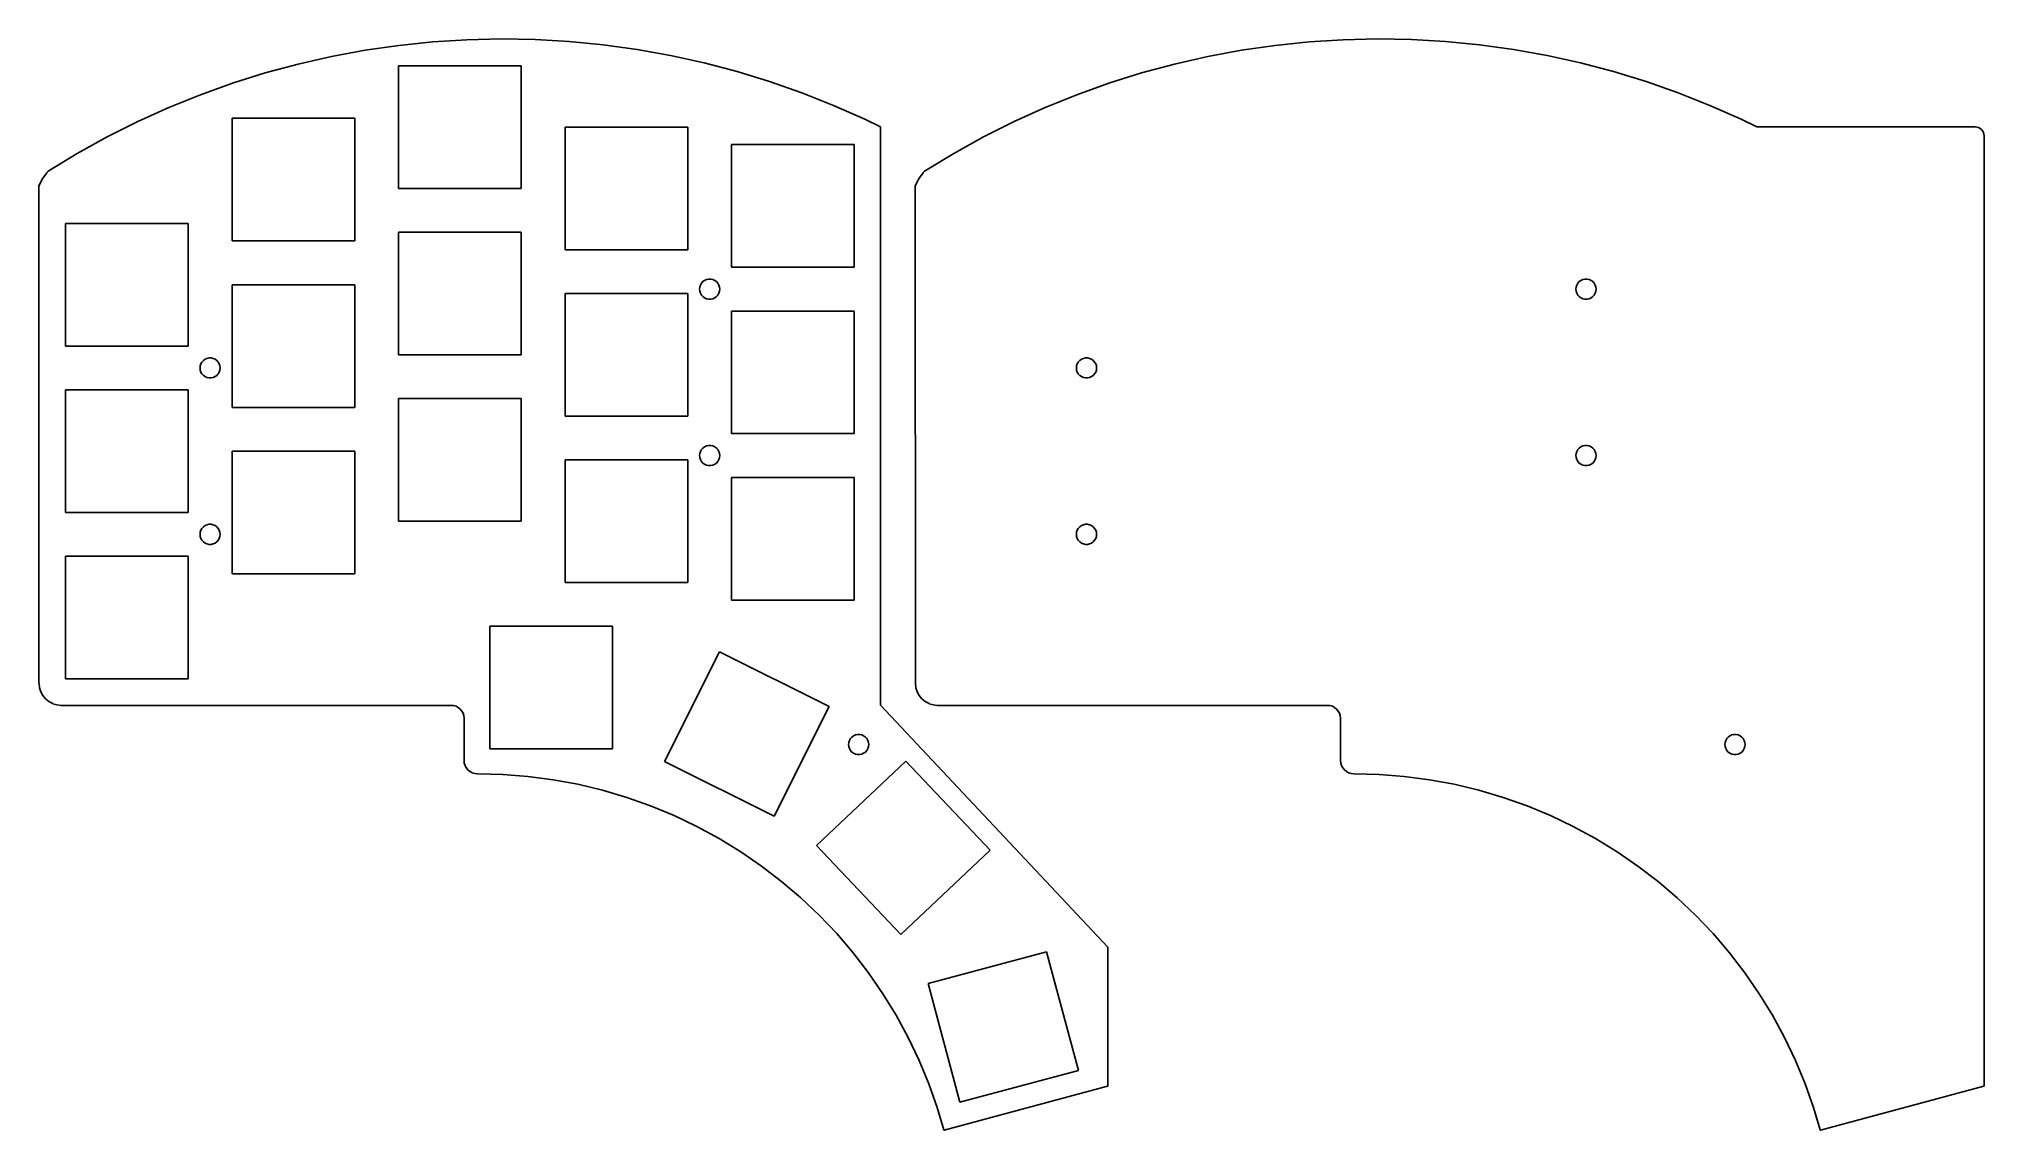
# Model space of a CAD drawing. Header units: metres. Extents: x 20 to 242, y -136 to -11.
import ezdxf

# ---------------------------------------------------------------- set-up
doc = ezdxf.new("R2010")
doc.units = ezdxf.units.M

msp = doc.modelspace()

# ---------------------------------------------------------------- linework, layer by layer
for p, q in [((68.7979, -11.0195), (64.9092, -11.2666)), ((72.6934, -10.9287), (68.7979, -11.0195)), ((76.5889, -10.9951), (72.6934, -10.9287)), ((80.4795, -11.2168), (76.5889, -10.9951)), ((168.798, -11.0195), (164.909, -11.2666)), ((172.693, -10.9287), (168.798, -11.0195)), ((176.589, -10.9951), (172.693, -10.9287)), ((180.479, -11.2168), (176.589, -10.9951)), ((53.3467, -12.9395), (49.5479, -13.8047)), ((57.1777, -12.2266), (53.3467, -12.9395)), ((61.0342, -11.6689), (57.1777, -12.2266)), ((64.9092, -11.2666), (61.0342, -11.6689)), ((84.3574, -11.5957), (80.4795, -11.2168)), ((88.2168, -12.1289), (84.3574, -11.5957)), ((92.0527, -12.8164), (88.2168, -12.1289)), ((95.8564, -13.6582), (92.0527, -12.8164)), ((153.347, -12.9395), (149.548, -13.8047)), ((157.178, -12.2266), (153.347, -12.9395)), ((161.034, -11.6689), (157.178, -12.2266)), ((164.909, -11.2666), (161.034, -11.6689)), ((184.357, -11.5957), (180.479, -11.2168)), ((188.217, -12.1289), (184.357, -11.5957)), ((192.053, -12.8164), (188.217, -12.1289)), ((195.856, -13.6582), (192.053, -12.8164)), ((45.7861, -14.8213), (42.0684, -15.9883)), ((49.5479, -13.8047), (45.7861, -14.8213)), ((61, -28), (61, -14)), ((61, -14), (75, -14)), ((75, -14), (75, -28)), ((99.625, -14.6514), (95.8564, -13.6582)), ((103.349, -15.7949), (99.625, -14.6514)), ((145.786, -14.8213), (142.068, -15.9883)), ((149.548, -13.8047), (145.786, -14.8213)), ((199.625, -14.6514), (195.856, -13.6582)), ((203.349, -15.7949), (199.625, -14.6514)), ((38.4014, -17.3037), (34.7891, -18.7656)), ((42.0684, -15.9883), (38.4014, -17.3037)), ((107.025, -17.0869), (103.349, -15.7949)), ((110.646, -18.5264), (107.025, -17.0869)), ((138.401, -17.3037), (134.789, -18.7656)), ((142.068, -15.9883), (138.401, -17.3037)), ((207.025, -17.0869), (203.349, -15.7949)), ((210.646, -18.5264), (207.025, -17.0869)), ((34.7891, -18.7656), (31.2393, -20.3711)), ((114.207, -20.1094), (110.646, -18.5264)), ((134.789, -18.7656), (131.239, -20.3711)), ((214.207, -20.1094), (210.646, -18.5264)), ((27.7559, -22.1172), (24.3457, -24.002)), ((31.2393, -20.3711), (27.7559, -22.1172)), ((42, -34), (42, -20)), ((42, -20), (56, -20)), ((56, -20), (56, -34)), ((80, -35), (80, -21)), ((80, -21), (94, -21)), ((94, -21), (94, -35)), ((116, -20.9718), (114.207, -20.1094)), ((116, -87), (116, -20.9718)), ((127.756, -22.1172), (124.346, -24.002)), ((131.239, -20.3711), (127.756, -22.1172)), ((216.006, -20.9746), (214.207, -20.1094)), ((240.901, -20.9746), (216.006, -20.9746)), ((241.097, -20.9941), (240.901, -20.9746)), ((241.099, -20.9951), (241.097, -20.9941)), ((241.101, -20.9951), (241.099, -20.9951)), ((241.288, -21.0518), (241.101, -20.9951)), ((241.291, -21.0527), (241.288, -21.0518)), ((241.293, -21.0537), (241.291, -21.0527)), ((241.465, -21.1445), (241.293, -21.0537)), ((241.467, -21.1465), (241.465, -21.1445)), ((241.469, -21.1475), (241.467, -21.1465)), ((241.62, -21.2715), (241.469, -21.1475)), ((241.622, -21.2725), (241.62, -21.2715)), ((241.624, -21.2744), (241.622, -21.2725)), ((241.748, -21.4248), (241.624, -21.2744)), ((241.75, -21.4268), (241.748, -21.4248)), ((241.751, -21.4287), (241.75, -21.4268)), ((241.844, -21.6006), (241.751, -21.4287)), ((241.845, -21.6025), (241.844, -21.6006)), ((241.846, -21.6055), (241.845, -21.6025)), ((241.903, -21.791), (241.846, -21.6055)), ((241.904, -21.7939), (241.903, -21.791)), ((241.904, -21.7959), (241.904, -21.7939)), ((241.925, -21.9902), (241.904, -21.7959)), ((241.925, -130.504), (241.925, -21.9902)), ((24.3457, -24.002), (21.0137, -26.0225)), ((99, -37), (99, -23)), ((99, -23), (113, -23)), ((113, -23), (113, -37)), ((124.346, -24.002), (121.014, -26.0225)), ((20.8535, -26.2051), (20.3438, -26.9365)), ((20.8555, -26.2021), (20.8535, -26.2051)), ((21.0088, -26.0273), (20.8555, -26.2021)), ((21.0098, -26.0254), (21.0088, -26.0273)), ((21.0117, -26.0244), (21.0098, -26.0254)), ((21.0137, -26.0225), (21.0117, -26.0244)), ((120.854, -26.2051), (120.344, -26.9365)), ((120.855, -26.2021), (120.854, -26.2051)), ((121.009, -26.0273), (120.855, -26.2021)), ((121.01, -26.0254), (121.009, -26.0273)), ((121.012, -26.0244), (121.01, -26.0254)), ((121.014, -26.0225), (121.012, -26.0244)), ((19.9658, -27.75), (19.9639, -27.7549)), ((19.9639, -27.7549), (19.9746, -84.501)), ((20.3408, -26.9404), (19.9658, -27.75)), ((20.3438, -26.9365), (20.3408, -26.9404)), ((75, -28), (61, -28)), ((119.966, -27.75), (119.964, -27.7549)), ((119.964, -27.7549), (119.975, -84.501)), ((120.341, -26.9404), (119.966, -27.75)), ((120.344, -26.9365), (120.341, -26.9404)), ((23, -46), (23, -32)), ((23, -32), (37, -32)), ((37, -32), (37, -46)), ((61, -47), (61, -33)), ((61, -33), (75, -33)), ((75, -33), (75, -47)), ((56, -34), (42, -34)), ((94, -35), (80, -35)), ((113, -37), (99, -37)), ((42, -53), (42, -39)), ((42, -39), (56, -39)), ((56, -39), (56, -53)), ((95.35, -39.5), (95.3751, -39.2609)), ((95.3751, -39.7391), (95.35, -39.5)), ((95.3751, -39.2609), (95.4494, -39.0322)), ((95.4494, -39.9677), (95.3751, -39.7391)), ((95.4494, -39.0322), (95.5696, -38.824)), ((95.5696, -38.824), (95.7305, -38.6454)), ((95.7305, -38.6454), (95.925, -38.5041)), ((95.925, -38.5041), (96.1446, -38.4063)), ((96.1446, -38.4063), (96.3798, -38.3563)), ((96.3798, -38.3563), (96.6202, -38.3563)), ((96.6202, -38.3563), (96.8554, -38.4063)), ((96.8554, -38.4063), (97.075, -38.5041)), ((97.075, -38.5041), (97.2695, -38.6454)), ((97.2695, -38.6454), (97.4304, -38.824)), ((97.4304, -38.824), (97.5506, -39.0322)), ((97.5506, -39.0322), (97.6249, -39.2609)), ((97.6249, -39.7391), (97.5506, -39.9677)), ((97.6249, -39.2609), (97.65, -39.5)), ((97.65, -39.5), (97.6249, -39.7391)), ((195.35, -39.5), (195.375, -39.2609)), ((195.375, -39.7391), (195.35, -39.5)), ((195.375, -39.2609), (195.449, -39.0322)), ((195.449, -39.9677), (195.375, -39.7391)), ((195.449, -39.0322), (195.57, -38.824)), ((195.57, -38.824), (195.73, -38.6454)), ((195.73, -38.6454), (195.925, -38.5041)), ((195.925, -38.5041), (196.145, -38.4063)), ((196.145, -38.4063), (196.38, -38.3563)), ((196.38, -38.3563), (196.62, -38.3563)), ((196.62, -38.3563), (196.855, -38.4063)), ((196.855, -38.4063), (197.075, -38.5041)), ((197.075, -38.5041), (197.269, -38.6454)), ((197.269, -38.6454), (197.43, -38.824)), ((197.43, -38.824), (197.551, -39.0322)), ((197.551, -39.0322), (197.625, -39.2609)), ((197.625, -39.7391), (197.551, -39.9677)), ((197.625, -39.2609), (197.65, -39.5)), ((197.65, -39.5), (197.625, -39.7391)), ((80, -54), (80, -40)), ((80, -40), (94, -40)), ((94, -40), (94, -54)), ((95.5696, -40.1759), (95.4494, -39.9677)), ((95.7305, -40.3546), (95.5696, -40.1759)), ((95.925, -40.4959), (95.7305, -40.3546)), ((96.1446, -40.5937), (95.925, -40.4959)), ((96.3798, -40.6437), (96.1446, -40.5937)), ((96.6202, -40.6437), (96.3798, -40.6437)), ((96.8554, -40.5937), (96.6202, -40.6437)), ((97.075, -40.4959), (96.8554, -40.5937)), ((97.2695, -40.3546), (97.075, -40.4959)), ((97.4304, -40.1759), (97.2695, -40.3546)), ((97.5506, -39.9677), (97.4304, -40.1759)), ((99, -56), (99, -42)), ((99, -42), (113, -42)), ((113, -42), (113, -56)), ((195.57, -40.1759), (195.449, -39.9677)), ((195.73, -40.3546), (195.57, -40.1759)), ((195.925, -40.4959), (195.73, -40.3546)), ((196.145, -40.5937), (195.925, -40.4959)), ((196.38, -40.6437), (196.145, -40.5937)), ((196.62, -40.6437), (196.38, -40.6437)), ((196.855, -40.5937), (196.62, -40.6437)), ((197.075, -40.4959), (196.855, -40.5937)), ((197.269, -40.3546), (197.075, -40.4959)), ((197.43, -40.1759), (197.269, -40.3546)), ((197.551, -39.9677), (197.43, -40.1759)), ((37, -46), (23, -46)), ((38.35, -48.5), (38.3751, -48.2609)), ((38.3751, -48.7391), (38.35, -48.5)), ((38.3751, -48.2609), (38.4494, -48.0322)), ((38.4494, -48.9677), (38.3751, -48.7391)), ((38.4494, -48.0322), (38.5696, -47.824)), ((38.5696, -47.824), (38.7305, -47.6454)), ((38.7305, -47.6454), (38.925, -47.5041)), ((38.925, -47.5041), (39.1446, -47.4063)), ((39.1446, -47.4063), (39.3798, -47.3563)), ((39.3798, -47.3563), (39.6202, -47.3563)), ((39.6202, -47.3563), (39.8554, -47.4063)), ((39.8554, -47.4063), (40.075, -47.5041)), ((40.075, -47.5041), (40.2695, -47.6454)), ((40.2695, -47.6454), (40.4304, -47.824)), ((40.4304, -47.824), (40.5506, -48.0322)), ((40.5506, -48.0322), (40.6249, -48.2609)), ((40.6249, -48.7391), (40.5506, -48.9677)), ((40.6249, -48.2609), (40.65, -48.5)), ((40.65, -48.5), (40.6249, -48.7391)), ((75, -47), (61, -47)), ((138.35, -48.5), (138.375, -48.2609)), ((138.375, -48.7391), (138.35, -48.5)), ((138.375, -48.2609), (138.449, -48.0322)), ((138.449, -48.9677), (138.375, -48.7391)), ((138.449, -48.0322), (138.57, -47.824)), ((138.57, -47.824), (138.73, -47.6454)), ((138.73, -47.6454), (138.925, -47.5041)), ((138.925, -47.5041), (139.145, -47.4063)), ((139.145, -47.4063), (139.38, -47.3563)), ((139.38, -47.3563), (139.62, -47.3563)), ((139.62, -47.3563), (139.855, -47.4063)), ((139.855, -47.4063), (140.075, -47.5041)), ((140.075, -47.5041), (140.269, -47.6454)), ((140.269, -47.6454), (140.43, -47.824)), ((140.43, -47.824), (140.551, -48.0322)), ((140.551, -48.0322), (140.625, -48.2609)), ((140.625, -48.7391), (140.551, -48.9677)), ((140.625, -48.2609), (140.65, -48.5)), ((140.65, -48.5), (140.625, -48.7391)), ((23, -65), (23, -51)), ((23, -51), (37, -51)), ((37, -51), (37, -65)), ((38.5696, -49.1759), (38.4494, -48.9677)), ((38.7305, -49.3546), (38.5696, -49.1759)), ((38.925, -49.4959), (38.7305, -49.3546)), ((39.1446, -49.5937), (38.925, -49.4959)), ((39.3798, -49.6437), (39.1446, -49.5937)), ((39.6202, -49.6437), (39.3798, -49.6437)), ((39.8554, -49.5937), (39.6202, -49.6437)), ((40.075, -49.4959), (39.8554, -49.5937)), ((40.2695, -49.3546), (40.075, -49.4959)), ((40.4304, -49.1759), (40.2695, -49.3546)), ((40.5506, -48.9677), (40.4304, -49.1759)), ((138.57, -49.1759), (138.449, -48.9677)), ((138.73, -49.3546), (138.57, -49.1759)), ((138.925, -49.4959), (138.73, -49.3546)), ((139.145, -49.5937), (138.925, -49.4959)), ((139.38, -49.6437), (139.145, -49.5937)), ((139.62, -49.6437), (139.38, -49.6437)), ((139.855, -49.5937), (139.62, -49.6437)), ((140.075, -49.4959), (139.855, -49.5937)), ((140.269, -49.3546), (140.075, -49.4959)), ((140.43, -49.1759), (140.269, -49.3546)), ((140.551, -48.9677), (140.43, -49.1759)), ((56, -53), (42, -53)), ((61, -66), (61, -52)), ((61, -52), (75, -52)), ((75, -52), (75, -66)), ((94, -54), (80, -54)), ((95.5696, -57.824), (95.7305, -57.6454)), ((95.7305, -57.6454), (95.925, -57.5041)), ((95.925, -57.5041), (96.1446, -57.4063)), ((96.1446, -57.4063), (96.3798, -57.3563)), ((96.3798, -57.3563), (96.6202, -57.3563)), ((96.6202, -57.3563), (96.8554, -57.4063)), ((96.8554, -57.4063), (97.075, -57.5041)), ((97.075, -57.5041), (97.2695, -57.6454)), ((97.2695, -57.6454), (97.4304, -57.824)), ((113, -56), (99, -56)), ((195.57, -57.824), (195.73, -57.6454)), ((195.73, -57.6454), (195.925, -57.5041)), ((195.925, -57.5041), (196.145, -57.4063)), ((196.145, -57.4063), (196.38, -57.3563)), ((196.38, -57.3563), (196.62, -57.3563)), ((196.62, -57.3563), (196.855, -57.4063)), ((196.855, -57.4063), (197.075, -57.5041)), ((197.075, -57.5041), (197.269, -57.6454)), ((197.269, -57.6454), (197.43, -57.824)), ((42, -72), (42, -58)), ((42, -58), (56, -58)), ((56, -58), (56, -72)), ((80, -73), (80, -59)), ((80, -59), (94, -59)), ((94, -59), (94, -73)), ((95.35, -58.5), (95.3751, -58.2609)), ((95.3751, -58.7391), (95.35, -58.5)), ((95.3751, -58.2609), (95.4494, -58.0322)), ((95.4494, -58.9677), (95.3751, -58.7391)), ((95.4494, -58.0322), (95.5696, -57.824)), ((95.5696, -59.1759), (95.4494, -58.9677)), ((95.7305, -59.3546), (95.5696, -59.1759)), ((95.925, -59.4959), (95.7305, -59.3546)), ((96.1446, -59.5937), (95.925, -59.4959)), ((96.3798, -59.6437), (96.1446, -59.5937)), ((96.6202, -59.6437), (96.3798, -59.6437)), ((96.8554, -59.5937), (96.6202, -59.6437)), ((97.075, -59.4959), (96.8554, -59.5937)), ((97.2695, -59.3546), (97.075, -59.4959)), ((97.4304, -59.1759), (97.2695, -59.3546)), ((97.4304, -57.824), (97.5506, -58.0322)), ((97.5506, -58.9677), (97.4304, -59.1759)), ((97.5506, -58.0322), (97.6249, -58.2609)), ((97.6249, -58.7391), (97.5506, -58.9677)), ((97.6249, -58.2609), (97.65, -58.5)), ((97.65, -58.5), (97.6249, -58.7391)), ((195.35, -58.5), (195.375, -58.2609)), ((195.375, -58.7391), (195.35, -58.5)), ((195.375, -58.2609), (195.449, -58.0322)), ((195.449, -58.9677), (195.375, -58.7391)), ((195.449, -58.0322), (195.57, -57.824)), ((195.57, -59.1759), (195.449, -58.9677)), ((195.73, -59.3546), (195.57, -59.1759)), ((195.925, -59.4959), (195.73, -59.3546)), ((196.145, -59.5937), (195.925, -59.4959)), ((196.38, -59.6437), (196.145, -59.5937)), ((196.62, -59.6437), (196.38, -59.6437)), ((196.855, -59.5937), (196.62, -59.6437)), ((197.075, -59.4959), (196.855, -59.5937)), ((197.269, -59.3546), (197.075, -59.4959)), ((197.43, -59.1759), (197.269, -59.3546)), ((197.43, -57.824), (197.551, -58.0322)), ((197.551, -58.9677), (197.43, -59.1759)), ((197.551, -58.0322), (197.625, -58.2609)), ((197.625, -58.7391), (197.551, -58.9677)), ((197.625, -58.2609), (197.65, -58.5)), ((197.65, -58.5), (197.625, -58.7391)), ((99, -75), (99, -61)), ((99, -61), (113, -61)), ((113, -61), (113, -75)), ((37, -65), (23, -65)), ((38.7305, -66.6454), (38.925, -66.5041)), ((38.925, -66.5041), (39.1446, -66.4063)), ((39.1446, -66.4063), (39.3798, -66.3563)), ((39.3798, -66.3563), (39.6202, -66.3563)), ((39.6202, -66.3563), (39.8554, -66.4063)), ((39.8554, -66.4063), (40.075, -66.5041)), ((40.075, -66.5041), (40.2695, -66.6454)), ((75, -66), (61, -66)), ((138.73, -66.6454), (138.925, -66.5041)), ((138.925, -66.5041), (139.145, -66.4063)), ((139.145, -66.4063), (139.38, -66.3563)), ((139.38, -66.3563), (139.62, -66.3563)), ((139.62, -66.3563), (139.855, -66.4063)), ((139.855, -66.4063), (140.075, -66.5041)), ((140.075, -66.5041), (140.269, -66.6454)), ((38.35, -67.5), (38.3751, -67.2609)), ((38.3751, -67.7391), (38.35, -67.5)), ((38.3751, -67.2609), (38.4494, -67.0322)), ((38.4494, -67.9677), (38.3751, -67.7391)), ((38.4494, -67.0322), (38.5696, -66.824)), ((38.5696, -68.1759), (38.4494, -67.9677)), ((38.5696, -66.824), (38.7305, -66.6454)), ((38.7305, -68.3546), (38.5696, -68.1759)), ((38.925, -68.4959), (38.7305, -68.3546)), ((39.1446, -68.5937), (38.925, -68.4959)), ((39.3798, -68.6437), (39.1446, -68.5937)), ((39.6202, -68.6437), (39.3798, -68.6437)), ((39.8554, -68.5937), (39.6202, -68.6437)), ((40.075, -68.4959), (39.8554, -68.5937)), ((40.2695, -68.3546), (40.075, -68.4959)), ((40.2695, -66.6454), (40.4304, -66.824)), ((40.4304, -68.1759), (40.2695, -68.3546)), ((40.4304, -66.824), (40.5506, -67.0322)), ((40.5506, -67.9677), (40.4304, -68.1759)), ((40.5506, -67.0322), (40.6249, -67.2609)), ((40.6249, -67.7391), (40.5506, -67.9677)), ((40.6249, -67.2609), (40.65, -67.5)), ((40.65, -67.5), (40.6249, -67.7391)), ((138.35, -67.5), (138.375, -67.2609)), ((138.375, -67.7391), (138.35, -67.5)), ((138.375, -67.2609), (138.449, -67.0322)), ((138.449, -67.9677), (138.375, -67.7391)), ((138.449, -67.0322), (138.57, -66.824)), ((138.57, -68.1759), (138.449, -67.9677)), ((138.57, -66.824), (138.73, -66.6454)), ((138.73, -68.3546), (138.57, -68.1759)), ((138.925, -68.4959), (138.73, -68.3546)), ((139.145, -68.5937), (138.925, -68.4959)), ((139.38, -68.6437), (139.145, -68.5937)), ((139.62, -68.6437), (139.38, -68.6437)), ((139.855, -68.5937), (139.62, -68.6437)), ((140.075, -68.4959), (139.855, -68.5937)), ((140.269, -68.3546), (140.075, -68.4959)), ((140.269, -66.6454), (140.43, -66.824)), ((140.43, -68.1759), (140.269, -68.3546)), ((140.43, -66.824), (140.551, -67.0322)), ((140.551, -67.9677), (140.43, -68.1759)), ((140.551, -67.0322), (140.625, -67.2609)), ((140.625, -67.7391), (140.551, -67.9677)), ((140.625, -67.2609), (140.65, -67.5)), ((140.65, -67.5), (140.625, -67.7391)), ((23, -84), (23, -70)), ((23, -70), (37, -70)), ((37, -70), (37, -84)), ((56, -72), (42, -72)), ((94, -73), (80, -73)), ((113, -75), (99, -75)), ((71.4, -92), (71.4, -78)), ((71.4, -78), (85.4, -78)), ((85.4, -78), (85.4, -92)), ((91.3566, -93.4248), (97.6252, -80.9066)), ((97.6252, -80.9066), (110.143, -87.1752)), ((37, -84), (23, -84)), ((19.9746, -84.501), (19.9756, -84.5186)), ((19.9756, -84.5186), (19.9756, -84.5205)), ((19.9756, -84.5205), (20.0264, -85.0049)), ((20.0264, -85.0049), (20.0264, -85.0078)), ((20.0264, -85.0078), (20.0273, -85.0098)), ((20.0273, -85.0098), (20.1719, -85.4766)), ((20.1719, -85.4766), (20.1719, -85.4785)), ((20.1719, -85.4785), (20.1738, -85.4805)), ((20.1738, -85.4805), (20.4053, -85.9102)), ((20.4053, -85.9102), (20.4062, -85.9121)), ((20.4062, -85.9121), (20.4082, -85.9141)), ((20.4082, -85.9141), (20.7188, -86.29)), ((20.7188, -86.29), (20.7207, -86.291)), ((20.7207, -86.291), (20.7227, -86.293)), ((20.7227, -86.293), (21.1006, -86.6016)), ((119.975, -84.501), (119.976, -84.5186)), ((119.976, -84.5186), (119.976, -84.5205)), ((119.976, -84.5205), (120.026, -85.0049)), ((120.026, -85.0049), (120.026, -85.0078)), ((120.026, -85.0078), (120.027, -85.0098)), ((120.027, -85.0098), (120.172, -85.4766)), ((120.172, -85.4766), (120.172, -85.4785)), ((120.172, -85.4785), (120.174, -85.4805)), ((120.174, -85.4805), (120.405, -85.9102)), ((120.405, -85.9102), (120.406, -85.9121)), ((120.406, -85.9121), (120.408, -85.9141)), ((120.408, -85.9141), (120.719, -86.29)), ((120.719, -86.29), (120.721, -86.291)), ((120.721, -86.291), (120.723, -86.293)), ((120.723, -86.293), (121.101, -86.6016)), ((21.1006, -86.6016), (21.1025, -86.6025)), ((21.1025, -86.6025), (21.1045, -86.6045)), ((21.1045, -86.6045), (21.5352, -86.833)), ((21.5352, -86.833), (21.5381, -86.834)), ((21.5381, -86.834), (21.54, -86.835)), ((21.54, -86.835), (22.0068, -86.9766)), ((22.0068, -86.9766), (22.0098, -86.9766)), ((22.0098, -86.9766), (22.0117, -86.9775)), ((22.0117, -86.9775), (22.499, -87.0254)), ((22.499, -87.0254), (66.999, -87.0254)), ((66.999, -87.0254), (67.2861, -87.0527)), ((67.2861, -87.0527), (67.5615, -87.1367)), ((67.5615, -87.1367), (67.8164, -87.2715)), ((67.8164, -87.2715), (68.0391, -87.4531)), ((68.0391, -87.4531), (68.2227, -87.6758)), ((68.2227, -87.6758), (68.3594, -87.9287)), ((68.3594, -87.9287), (68.4443, -88.2031)), ((68.4443, -88.2031), (68.4746, -88.4912)), ((68.4746, -88.4912), (68.4746, -93.3213)), ((110.143, -87.1752), (103.875, -99.6934)), ((141.925, -114.653), (116, -87)), ((121.101, -86.6016), (121.103, -86.6025)), ((121.103, -86.6025), (121.104, -86.6045)), ((121.104, -86.6045), (121.535, -86.833)), ((121.535, -86.833), (121.538, -86.834)), ((121.538, -86.834), (121.54, -86.835)), ((121.54, -86.835), (122.007, -86.9766)), ((122.007, -86.9766), (122.01, -86.9766)), ((122.01, -86.9766), (122.012, -86.9775)), ((122.012, -86.9775), (122.499, -87.0254)), ((122.499, -87.0254), (166.999, -87.0254)), ((166.999, -87.0254), (167.286, -87.0527)), ((167.286, -87.0527), (167.562, -87.1367)), ((167.562, -87.1367), (167.816, -87.2715)), ((167.816, -87.2715), (168.039, -87.4531)), ((168.039, -87.4531), (168.223, -87.6758)), ((168.223, -87.6758), (168.359, -87.9287)), ((168.359, -87.9287), (168.444, -88.2031)), ((168.444, -88.2031), (168.475, -88.4912)), ((168.475, -88.4912), (168.475, -93.3213)), ((112.449, -91.0322), (112.57, -90.824)), ((112.57, -90.824), (112.73, -90.6454)), ((112.73, -90.6454), (112.925, -90.5041)), ((112.925, -90.5041), (113.145, -90.4063)), ((113.145, -90.4063), (113.38, -90.3563)), ((113.38, -90.3563), (113.62, -90.3563)), ((113.62, -90.3563), (113.855, -90.4063)), ((113.855, -90.4063), (114.075, -90.5041)), ((114.075, -90.5041), (114.269, -90.6454)), ((114.269, -90.6454), (114.43, -90.824)), ((114.43, -90.824), (114.551, -91.0322)), ((212.449, -91.0322), (212.57, -90.824)), ((212.57, -90.824), (212.73, -90.6454)), ((212.73, -90.6454), (212.925, -90.5041)), ((212.925, -90.5041), (213.145, -90.4063)), ((213.145, -90.4063), (213.38, -90.3563)), ((213.38, -90.3563), (213.62, -90.3563)), ((213.62, -90.3563), (213.855, -90.4063)), ((213.855, -90.4063), (214.075, -90.5041)), ((214.075, -90.5041), (214.269, -90.6454)), ((214.269, -90.6454), (214.43, -90.824)), ((214.43, -90.824), (214.551, -91.0322)), ((85.4, -92), (71.4, -92)), ((112.35, -91.5), (112.375, -91.2609)), ((112.375, -91.7391), (112.35, -91.5)), ((112.375, -91.2609), (112.449, -91.0322)), ((112.449, -91.9677), (112.375, -91.7391)), ((112.57, -92.1759), (112.449, -91.9677)), ((112.73, -92.3546), (112.57, -92.1759)), ((112.925, -92.4959), (112.73, -92.3546)), ((113.145, -92.5937), (112.925, -92.4959)), ((113.38, -92.6437), (113.145, -92.5937)), ((113.62, -92.6437), (113.38, -92.6437)), ((113.855, -92.5937), (113.62, -92.6437)), ((114.075, -92.4959), (113.855, -92.5937)), ((114.269, -92.3546), (114.075, -92.4959)), ((114.43, -92.1759), (114.269, -92.3546)), ((114.551, -91.9677), (114.43, -92.1759)), ((114.551, -91.0322), (114.625, -91.2609)), ((114.625, -91.7391), (114.551, -91.9677)), ((114.625, -91.2609), (114.65, -91.5)), ((114.65, -91.5), (114.625, -91.7391)), ((212.35, -91.5), (212.375, -91.2609)), ((212.375, -91.7391), (212.35, -91.5)), ((212.375, -91.2609), (212.449, -91.0322)), ((212.449, -91.9677), (212.375, -91.7391)), ((212.57, -92.1759), (212.449, -91.9677)), ((212.73, -92.3546), (212.57, -92.1759)), ((212.925, -92.4959), (212.73, -92.3546)), ((213.145, -92.5937), (212.925, -92.4959)), ((213.38, -92.6437), (213.145, -92.5937)), ((213.62, -92.6437), (213.38, -92.6437)), ((213.855, -92.5937), (213.62, -92.6437)), ((214.075, -92.4959), (213.855, -92.5937)), ((214.269, -92.3546), (214.075, -92.4959)), ((214.43, -92.1759), (214.269, -92.3546)), ((214.551, -91.9677), (214.43, -92.1759)), ((214.551, -91.0322), (214.625, -91.2609)), ((214.625, -91.7391), (214.551, -91.9677)), ((214.625, -91.2609), (214.65, -91.5)), ((214.65, -91.5), (214.625, -91.7391)), ((68.4746, -93.3213), (68.4756, -93.3242)), ((68.4756, -93.3242), (68.5059, -93.6152)), ((68.5059, -93.6152), (68.5059, -93.6172)), ((68.5059, -93.6172), (68.5068, -93.6201)), ((68.5068, -93.6201), (68.5938, -93.8994)), ((68.5938, -93.8994), (68.5938, -93.9023)), ((68.5938, -93.9023), (68.5947, -93.9043)), ((68.5947, -93.9043), (68.7344, -94.1621)), ((68.7344, -94.1621), (68.7354, -94.1641)), ((68.7354, -94.1641), (68.7373, -94.166)), ((68.7373, -94.166), (68.9238, -94.3916)), ((68.9238, -94.3916), (68.9258, -94.3926)), ((68.9258, -94.3926), (68.9268, -94.3945)), ((68.9268, -94.3945), (69.1543, -94.5801)), ((69.1543, -94.5801), (69.1562, -94.5811)), ((69.1562, -94.5811), (69.1582, -94.583)), ((69.1582, -94.583), (69.417, -94.7197)), ((69.417, -94.7197), (69.4209, -94.7217)), ((69.4209, -94.7217), (69.7012, -94.8066)), ((69.7012, -94.8066), (69.7031, -94.8066)), ((69.7031, -94.8066), (69.7061, -94.8076)), ((69.7061, -94.8076), (69.999, -94.8359)), ((69.999, -94.8359), (72.8867, -94.9121)), ((72.8867, -94.9121), (75.7666, -95.1387)), ((75.7666, -95.1387), (78.6299, -95.5156)), ((103.875, -99.6934), (91.3566, -93.4248)), ((108.704, -103.024), (118.876, -93.4044)), ((118.876, -93.4044), (128.496, -103.576)), ((168.475, -93.3213), (168.476, -93.3242)), ((168.476, -93.3242), (168.506, -93.6152)), ((168.506, -93.6152), (168.506, -93.6172)), ((168.506, -93.6172), (168.507, -93.6201)), ((168.507, -93.6201), (168.594, -93.8994)), ((168.594, -93.8994), (168.594, -93.9023)), ((168.594, -93.9023), (168.595, -93.9043)), ((168.595, -93.9043), (168.734, -94.1621)), ((168.734, -94.1621), (168.735, -94.1641)), ((168.735, -94.1641), (168.737, -94.166)), ((168.737, -94.166), (168.924, -94.3916)), ((168.924, -94.3916), (168.926, -94.3926)), ((168.926, -94.3926), (168.927, -94.3945)), ((168.927, -94.3945), (169.154, -94.5801)), ((169.154, -94.5801), (169.156, -94.5811)), ((169.156, -94.5811), (169.158, -94.583)), ((169.158, -94.583), (169.417, -94.7197)), ((169.417, -94.7197), (169.421, -94.7217)), ((169.421, -94.7217), (169.701, -94.8066)), ((169.701, -94.8066), (169.703, -94.8066)), ((169.703, -94.8066), (169.706, -94.8076)), ((169.706, -94.8076), (169.999, -94.8359)), ((169.999, -94.8359), (172.887, -94.9121)), ((172.887, -94.9121), (175.767, -95.1387)), ((175.767, -95.1387), (178.63, -95.5156)), ((78.6299, -95.5156), (81.4688, -96.042)), ((81.4688, -96.042), (84.2773, -96.7158)), ((84.2773, -96.7158), (87.0469, -97.5361)), ((87.0469, -97.5361), (89.7686, -98.5)), ((178.63, -95.5156), (181.469, -96.042)), ((181.469, -96.042), (184.277, -96.7158)), ((184.277, -96.7158), (187.047, -97.5361)), ((187.047, -97.5361), (189.769, -98.5)), ((89.7686, -98.5), (92.4375, -99.6055)), ((92.4375, -99.6055), (95.0439, -100.849)), ((189.769, -98.5), (192.438, -99.6055)), ((192.438, -99.6055), (195.044, -100.849)), ((95.0439, -100.849), (97.582, -102.227)), ((195.044, -100.849), (197.582, -102.227)), ((97.582, -102.227), (100.044, -103.736)), ((100.044, -103.736), (102.425, -105.371)), ((118.324, -113.196), (108.704, -103.024)), ((128.496, -103.576), (118.324, -113.196)), ((197.582, -102.227), (200.044, -103.736)), ((200.044, -103.736), (202.425, -105.371)), ((102.425, -105.371), (104.716, -107.13)), ((202.425, -105.371), (204.716, -107.13)), ((104.716, -107.13), (106.912, -109.005)), ((204.716, -107.13), (206.912, -109.005)), ((106.912, -109.005), (109.007, -110.993)), ((206.912, -109.005), (209.007, -110.993)), ((109.007, -110.993), (110.995, -113.088)), ((110.995, -113.088), (112.87, -115.284)), ((209.007, -110.993), (210.995, -113.088)), ((210.995, -113.088), (212.87, -115.284)), ((112.87, -115.284), (114.629, -117.575)), ((121.427, -118.8), (134.95, -115.177)), ((134.95, -115.177), (138.573, -128.7)), ((141.925, -130.504), (141.925, -114.653)), ((212.87, -115.284), (214.629, -117.575)), ((114.629, -117.575), (116.264, -119.956)), ((214.629, -117.575), (216.264, -119.956)), ((125.05, -132.323), (121.427, -118.8)), ((116.264, -119.956), (117.773, -122.418)), ((216.264, -119.956), (217.773, -122.418)), ((117.773, -122.418), (119.151, -124.956)), ((217.773, -122.418), (219.151, -124.956)), ((119.151, -124.956), (120.395, -127.563)), ((219.151, -124.956), (220.395, -127.563)), ((120.395, -127.563), (121.5, -130.231)), ((138.573, -128.7), (125.05, -132.323)), ((220.395, -127.563), (221.5, -130.231)), ((121.5, -130.231), (122.464, -132.953)), ((123.255, -135.524), (141.905, -130.525)), ((141.905, -130.525), (141.911, -130.523)), ((141.911, -130.523), (141.914, -130.521)), ((141.914, -130.521), (141.916, -130.519)), ((141.916, -130.519), (141.919, -130.517)), ((141.919, -130.517), (141.92, -130.515)), ((141.92, -130.515), (141.922, -130.513)), ((141.922, -130.513), (141.923, -130.51)), ((141.923, -130.51), (141.924, -130.508)), ((141.924, -130.506), (141.925, -130.504)), ((141.924, -130.508), (141.924, -130.506)), ((221.5, -130.231), (222.464, -132.953)), ((223.255, -135.524), (241.905, -130.525)), ((241.905, -130.525), (241.911, -130.523)), ((241.911, -130.523), (241.914, -130.521)), ((241.914, -130.521), (241.916, -130.519)), ((241.916, -130.519), (241.919, -130.517)), ((241.919, -130.517), (241.92, -130.515)), ((241.92, -130.515), (241.922, -130.513)), ((241.922, -130.513), (241.923, -130.51)), ((241.923, -130.51), (241.924, -130.508)), ((241.924, -130.506), (241.925, -130.504)), ((241.924, -130.508), (241.924, -130.506)), ((122.464, -132.953), (123.226, -135.507)), ((222.464, -132.953), (223.226, -135.507)), ((123.226, -135.507), (123.227, -135.511)), ((123.227, -135.511), (123.232, -135.517)), ((123.232, -135.517), (123.233, -135.519)), ((123.233, -135.519), (123.237, -135.522)), ((123.237, -135.522), (123.242, -135.524)), ((123.242, -135.524), (123.244, -135.524)), ((123.244, -135.524), (123.247, -135.525)), ((123.247, -135.525), (123.252, -135.525)), ((123.252, -135.525), (123.255, -135.524)), ((223.226, -135.507), (223.227, -135.511)), ((223.227, -135.511), (223.232, -135.517)), ((223.232, -135.517), (223.233, -135.519)), ((223.233, -135.519), (223.237, -135.522)), ((223.237, -135.522), (223.242, -135.524)), ((223.242, -135.524), (223.244, -135.524)), ((223.244, -135.524), (223.247, -135.525)), ((223.247, -135.525), (223.252, -135.525)), ((223.252, -135.525), (223.255, -135.524))]:
    msp.add_line(p, q)

doc.saveas('drawing.dxf')
